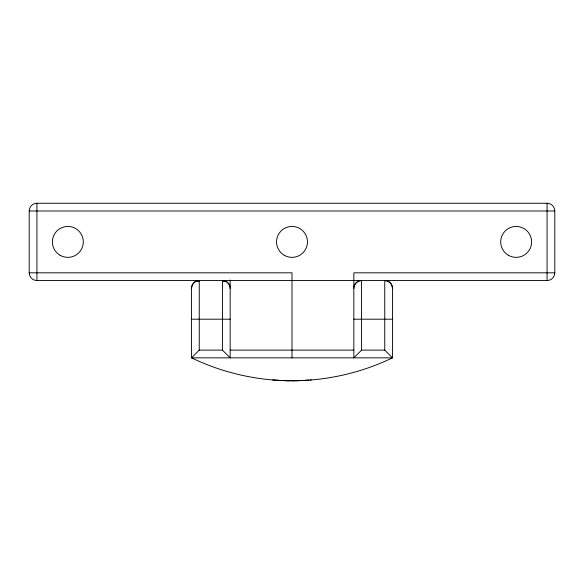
<?xml version="1.0" encoding="UTF-8"?>
<svg xmlns="http://www.w3.org/2000/svg" width="584" height="584" viewBox="0 0 584 584"><rect width="100%" height="100%" fill="white"/><g stroke="black" fill="none" stroke-linecap="round" stroke-linejoin="round"><path stroke-width="0.88" d="M392.419 357.773L384.754 350.115L384.754 280.546C388.886 280.444 392.587 284.152 392.484 288.277L392.484 357.846L191.516 357.846L191.523 287.985L192.348 284.802L194.399 282.254A18.002 6.687 0 0 1 194.567 282.13L194.72 282.014A11.22 4.168 0 0 1 196.355 281.094L199.246 280.546L199.246 350.115L191.581 357.773M354.057 286.445C354.817 283.065 358.094 280.488 361.562 280.546L361.562 350.115L353.904 357.773M311.301 379.943L310.192 380.031M308.87 380.133L307.337 380.235M307.52 380.228L305.666 380.345M306.461 380.294L303.68 380.454M303.512 380.461L290.292 380.739M302.738 380.498L301.11 380.564M298.512 380.651L295.774 380.717M294.555 380.731L292.854 380.746M36.931 203.254L547.069 203.254A7.731 7.731 0 0 1 554.8 210.985L554.8 272.823A7.731 7.731 0 0 1 547.069 280.546L36.931 280.546A7.731 7.731 0 0 1 29.2 272.823L29.2 210.985A7.731 7.731 0 0 1 36.931 203.254L36.931 280.546M29.2 210.985L554.8 210.985M29.2 272.823L292 272.823L292 357.846M554.8 272.823L353.838 272.823L353.838 357.846M196.377 281.101L199.086 281.101M222.592 281.101L225.307 281.101A11.22 4.168 0 0 1 226.942 282.021L227.118 282.13A18.002 6.687 0 0 1 227.278 282.254L228.95 284.123L229.95 286.459M191.516 319.192L230.162 319.192M353.838 319.192L392.484 319.192M199.246 350.115L222.438 350.115L230.096 357.773M230.162 350.115L353.838 350.115M361.562 350.115L384.754 350.115M222.438 350.115L222.438 280.546L225.307 281.101M290.102 380.739L285.488 380.651M289.16 380.724L286.394 380.68M285.342 380.651L281.262 380.498M283.802 380.6L280.488 380.461M280.32 380.454L277.539 380.294M278.553 380.352L279.115 380.388M277.064 380.264L277.685 380.301M277.086 380.264L275.626 380.169M275.356 380.147L274.962 380.118M274.794 380.104L274.151 380.06M273.509 380.009L272.699 379.943M547.069 203.254L547.069 280.546M230.162 280.006L230.162 357.846M392.484 357.846A231.884 231.884 0 0 1 191.516 357.846M222.438 280.546A7.731 7.731 0 0 1 230.162 288.277M191.516 288.277A7.731 7.731 0 0 1 199.246 280.546M353.838 288.277A7.731 7.731 0 0 1 361.562 280.546M384.754 280.546A7.731 7.731 0 0 1 392.484 288.277M508.423 255.288A15.461 15.461 0 0 0 531.615 241.9A15.461 15.461 0 0 0 508.423 228.512A15.461 15.461 0 0 0 508.423 255.288M284.269 255.288A15.461 15.461 0 0 0 307.461 241.9A15.461 15.461 0 0 0 284.269 228.512A15.461 15.461 0 0 0 284.269 255.288M60.115 255.288A15.461 15.461 0 0 0 83.308 241.9A15.461 15.461 0 0 0 60.115 228.512A15.461 15.461 0 0 0 60.115 255.288"/></g></svg>
